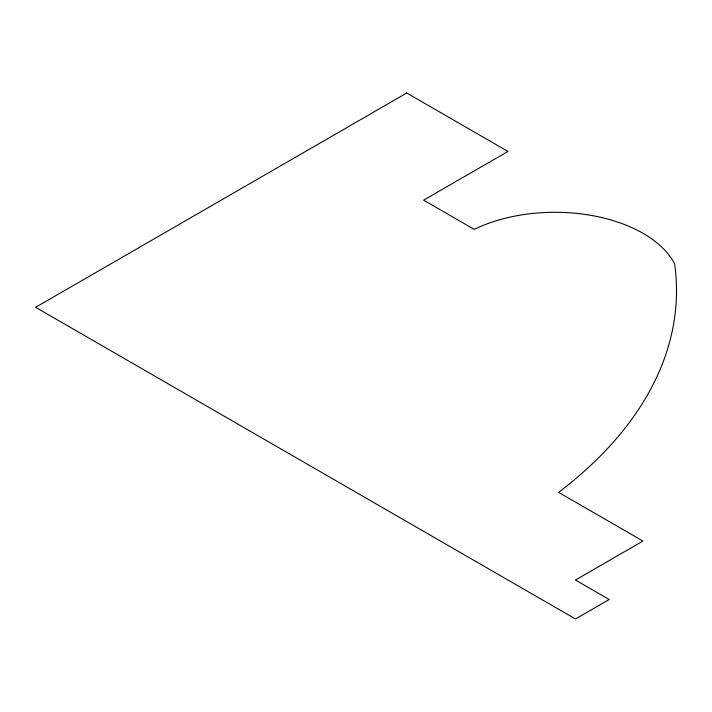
<?xml version="1.0" encoding="UTF-8"?>
<svg xmlns="http://www.w3.org/2000/svg" width="712" height="712" viewBox="0 0 712 712"><rect width="100%" height="100%" fill="white"/><g stroke="black" fill="none" stroke-linecap="round" stroke-linejoin="round"><path stroke-width="1.07" d="M406.748 93.014L35.6 307.299L575.456 618.986L609.196 599.504L575.456 580.022L642.936 541.058L558.582 492.357A576.266 332.7 0 0 0 674.647 264.001A124.796 72.046 0 0 0 474.228 229.38L423.622 200.161L507.976 151.46L406.748 93.014"/></g></svg>
